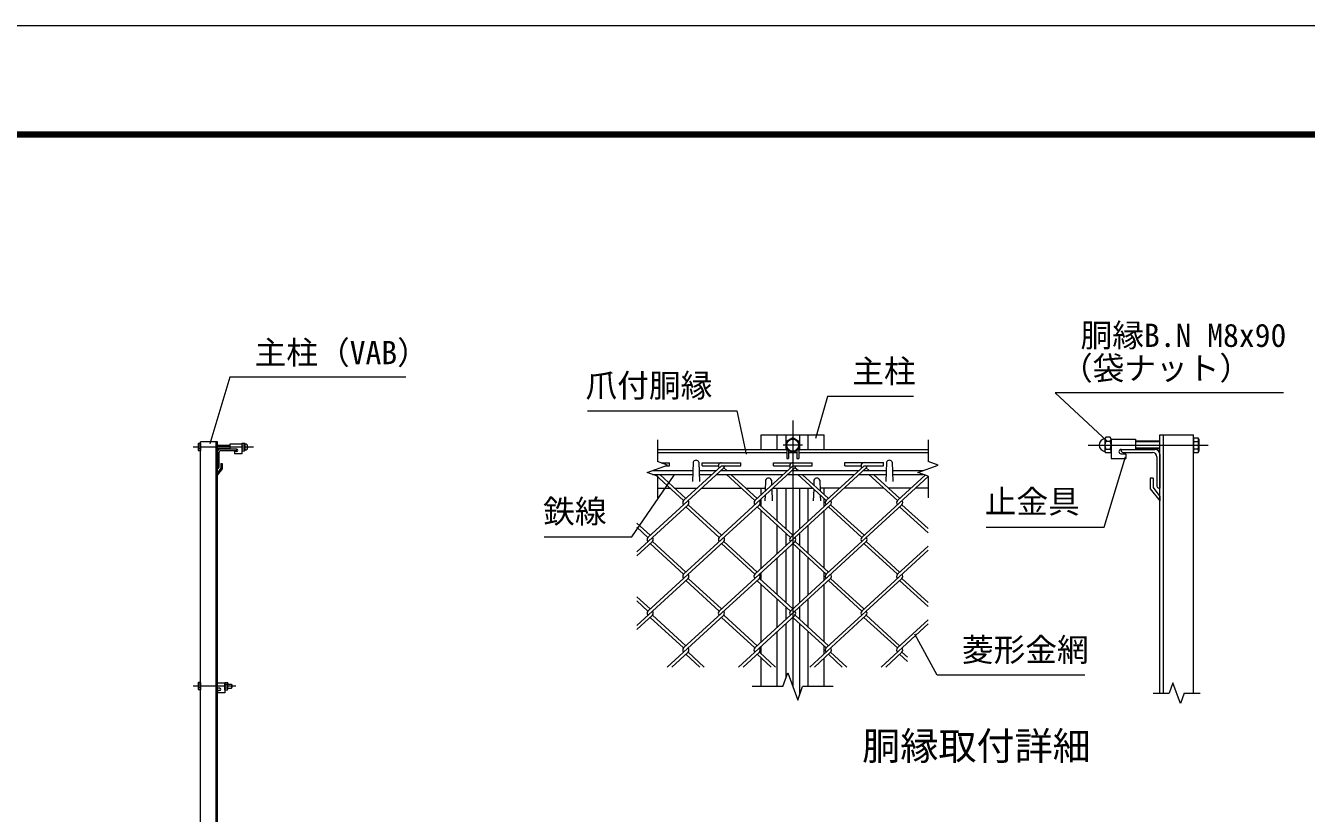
# Model space of a CAD drawing. Units: millimetres, scale not verified. Extents: x -4200 to 4200, y -2970 to 2970.
# Drawn here: x -298 to 2352, y 1341 to 2970 of the extents above; entities that cross this region are included whole.
import ezdxf
from ezdxf.enums import TextEntityAlignment as Align

# ---------------------------------------------------------------- set-up
doc = ezdxf.new("R2010")
doc.units = ezdxf.units.MM
doc.header["$LTSCALE"] = 20
doc.linetypes.add('USER1', pattern=[50.8, 31.75, -6.35, 6.35, -6.35])
for name, color, linetype, lineweight in [('0-0_D-STR1', 1, 'Continuous', 18), ('0-1_D-BMK', 2, 'USER1', 13), ('0-2_D-STR-DIM', 7, 'Continuous', 9), ('0-3_D-STR3', 3, 'Continuous', 13), ('0-9_D-STR2', 7, 'Continuous', 9), ('0-A_D-STR-TXT', 7, 'Continuous', 9), ('0-B_D-TTL', 7, 'Continuous', 9)]:
    doc.layers.add(name, color=color, linetype=linetype, lineweight=lineweight)
doc.layers.add('0-8_D-TTL-TXT', color=7, linetype='Continuous')
doc.styles.add('ＭＳ ゴシック', font='')
doc.styles.get('ＭＳ ゴシック').set_extended_font_data('MS Gothic')

msp = doc.modelspace()

# ---------------------------------------------------------------- linework, layer by layer
at = {"layer": '0-0_D-STR1'}
for p, q in [((1223.93, 2123.43), (1353.93, 2123.43)), ((1223.93, 2093.43), (1223.93, 2123.43)), ((1256.93, 2093.43), (1256.93, 2123.43)), ((1274.93, 2123.43), (1274.93, 2093.43)), ((1302.93, 2123.43), (1302.93, 2093.43)), ((1320.93, 2093.43), (1320.93, 2123.43)), ((1353.93, 2093.43), (1353.93, 2123.43)), ((2048.25, 2123.43), (2118.25, 2123.43)), ((2048.25, 1589.49), (2048.25, 2123.43)), ((2056.25, 1589.49), (2056.25, 2123.43)), ((2118.25, 1589.49), (2118.25, 2123.43)), ((99.03, 2108.92), (64.03, 2108.92)), ((64.03, 338.92), (64.03, 2108.92)), ((96.03, 338.92), (96.03, 2108.92)), ((99.03, 338.92), (99.03, 2108.92)), ((139.03, 2093.92), (104.03, 2093.92)), ((139.03, 2092.92), (139.03, 2093.92)), ((1008.93, 2093.43), (1276.43, 2093.43)), ((1301.43, 2093.43), (1568.93, 2093.43)), ((1968.25, 2093.43), (2038.25, 2093.43)), ((1968.25, 2091.43), (1968.25, 2093.43)), ((99.03, 2088.92), (99.03, 2053.92)), ((102.03, 2086.42), (102.03, 2055.92)), ((137.03, 2090.92), (106.53, 2090.92)), ((1008.93, 2087.43), (1276.43, 2087.43)), ((1082.93, 2067.18), (1081.53, 2026.93)), ((1094.93, 2067.18), (1096.34, 2026.93)), ((1280.43, 2087.43), (1297.43, 2087.43)), ((1301.43, 2087.43), (1568.93, 2087.43)), ((1482.93, 2067.18), (1481.53, 2026.93)), ((1494.93, 2067.18), (1496.34, 2026.93)), ((1972.25, 2087.43), (2033.25, 2087.43)), ((2042.25, 2078.43), (2042.25, 2017.43)), ((2048.25, 2083.43), (2048.25, 2013.43)), ((106.03, 2054.42), (99.03, 2045.37)), ((100.03, 2053.92), (99.03, 2053.92)), ((109.03, 2053.3), (99.03, 2040.8)), ((99.03, 2045.37), (99.03, 2040.8)), ((106.03, 2064.3), (109.03, 2064.3)), ((106.03, 2064.3), (106.03, 2054.42)), ((109.03, 2064.3), (109.03, 2053.3)), ((1232.93, 2030.19), (1232.14, 2007.51)), ((1244.93, 2030.19), (1245.3, 2019.57)), ((1332.93, 2030.19), (1332.57, 2019.76)), ((1344.93, 2030.19), (1345.72, 2007.71)), ((2034.25, 2034.19), (2028.25, 2034.19)), ((2028.25, 2034.19), (2028.25, 2012.19)), ((2034.25, 2034.19), (2034.25, 2014.43)), ((2034.25, 2014.43), (2048.25, 1996.34)), ((1008.93, 2013.43), (1035.12, 2013.43)), ((1044.57, 2013.43), (1091.15, 2013.43)), ((1100.62, 2013.43), (1182.57, 2013.43)), ((1192.02, 2013.43), (1232.35, 2013.43)), ((1223.93, 1999.99), (1223.93, 2013.43)), ((1223.93, 1975.51), (1223.93, 1991.53)), ((1231.84, 1998.77), (1231.43, 1987.19)), ((1245.59, 2011.37), (1246.43, 1987.19)), ((1247.84, 2013.43), (1330, 2013.43)), ((1256.93, 1945.29), (1256.93, 2013.43)), ((1274.93, 2013.43), (1274.93, 1928.8)), ((1302.93, 2013.43), (1302.93, 1928.8)), ((1320.93, 1945.29), (1320.93, 2013.43)), ((1332.28, 2011.35), (1331.43, 1987.19)), ((1386.06, 2013.43), (1345.52, 2013.43)), ((1346.03, 1998.75), (1346.43, 1987.19)), ((1353.93, 2000.19), (1353.93, 2013.43)), ((1353.93, 1975.53), (1353.93, 1991.5)), ((1477.46, 2013.43), (1395.3, 2013.43)), ((1533.52, 2013.43), (1486.93, 2013.43)), ((1568.93, 2013.43), (1542.99, 2013.43)), ((2028.25, 2012.19), (2048.25, 1987.19)), ((2046.25, 2013.43), (2048.25, 2013.43)), ((2048.25, 1996.34), (2048.25, 1987.19)), ((1223.93, 1847.73), (1223.93, 1966.85)), ((1353.93, 1847.73), (1353.93, 1966.85)), ((1256.93, 1877.97), (1256.93, 1936.61)), ((1320.93, 1877.97), (1320.93, 1936.61)), ((1274.93, 1920.12), (1274.93, 1894.46)), ((1302.93, 1920.12), (1302.93, 1894.46)), ((1274.93, 1885.78), (1274.93, 1776.32)), ((1302.93, 1885.78), (1302.93, 1776.32)), ((1256.93, 1792.81), (1256.93, 1869.29)), ((1320.93, 1792.81), (1320.93, 1869.29)), ((1223.93, 1823.05), (1223.93, 1839.05)), ((1353.93, 1823.05), (1353.93, 1839.05)), ((1223.93, 1695.25), (1223.93, 1814.37)), ((1353.93, 1695.25), (1353.93, 1814.37)), ((1256.93, 1725.49), (1256.93, 1784.13)), ((1320.93, 1725.49), (1320.93, 1784.13)), ((1274.93, 1767.64), (1274.93, 1741.98)), ((1302.93, 1767.64), (1302.93, 1741.98)), ((1274.93, 1733.3), (1274.93, 1621.35)), ((1302.93, 1733.3), (1302.93, 1585.52)), ((1256.93, 1603.43), (1256.93, 1716.81)), ((1320.93, 1603.43), (1320.93, 1716.81)), ((1223.93, 1670.57), (1223.93, 1686.57)), ((1353.93, 1670.57), (1353.93, 1686.57)), ((1223.93, 1603.43), (1223.93, 1661.89)), ((1353.93, 1603.43), (1353.93, 1661.89))]:
    msp.add_line(p, q, dxfattribs=at)
for centre, radius, start, end in [((104.03, 2088.92), 5, 90, 180), ((2038.25, 2083.43), 10, 0, 90), ((106.53, 2086.42), 4.5, 90, 180), ((137.03, 2092.92), 2, 270, 0), ((1088.93, 2064.68), 6.5, 22.61986, 157.38014), ((1488.93, 2064.68), 6.5, 22.61986, 157.38014), ((1972.25, 2091.43), 4, 180, 270), ((2033.25, 2078.43), 9, 0, 90), ((100.03, 2055.92), 2, 270, 0), ((1238.93, 2027.69), 6.5, 22.61986, 157.38014), ((1338.93, 2027.69), 6.5, 22.61986, 157.38014), ((2046.25, 2017.43), 4, 180, 270)]:
    msp.add_arc(centre, radius, start, end, dxfattribs=at)
at = {"layer": '0-1_D-BMK'}
for p, q in [((1288.93, 2153.43), (1288.93, 1603.43)), ((173.26, 2098.42), (49.03, 2098.42)), ((1308.93, 2102.43), (1268.93, 2102.43)), ((1899.78, 2102.43), (2148.25, 2102.43)), ((137.03, 1603.92), (49.03, 1603.92))]:
    msp.add_line(p, q, dxfattribs=at)
at = {"layer": '0-2_D-STR-DIM'}
for p, q in [((1008.93, 2113.43), (1008.93, 2068.83)), ((1568.93, 2113.43), (1568.93, 2068.83)), ((1030.08, 2061.13), (1008.93, 2068.83)), ((987.79, 2045.74), (1030.08, 2061.13)), ((1008.93, 2038.04), (987.79, 2045.74)), ((1008.93, 2038.04), (1008.93, 1993.43)), ((1568.93, 2038.04), (1568.93, 1993.43)), ((1268.41, 1603.43), (1278.67, 1631.62)), ((1278.67, 1631.62), (1299.2, 1575.24)), ((1268.41, 1603.43), (1204.93, 1603.43)), ((1299.2, 1575.24), (1309.46, 1603.43)), ((1372.93, 1603.43), (1309.46, 1603.43)), ((2075.55, 1610.63), (2067.85, 1589.49)), ((2090.94, 1568.34), (2075.55, 1610.63)), ((2034.75, 1589.49), (2067.85, 1589.49)), ((2098.64, 1589.49), (2090.94, 1568.34)), ((2098.64, 1589.49), (2131.75, 1589.49))]:
    msp.add_line(p, q, dxfattribs=at)
msp.add_lwpolyline([(1568.93, 2038.04), (1547.79, 2045.74), (1590.08, 2061.13), (1568.93, 2068.83)], dxfattribs=at)
at = {"layer": '0-3_D-STR3'}
for p, q in [((58.73, 2104.72), (59.42, 2105.92)), ((58.73, 2104.72), (58.73, 2092.12)), ((64.03, 2105.92), (59.42, 2105.92)), ((64.03, 2102.17), (59.42, 2102.17)), ((64.03, 2094.66), (59.42, 2094.66)), ((64.03, 2105.92), (64.03, 2090.91)), ((99.03, 2102.42), (124.28, 2102.42)), ((99.03, 2101.67), (124.28, 2101.67)), ((99.03, 2095.17), (124.28, 2095.17)), ((99.03, 2094.42), (124.28, 2094.42)), ((124.28, 2104.42), (124.28, 2093.92)), ((149.28, 2104.42), (124.28, 2104.42)), ((139.03, 2093.92), (124.28, 2093.92)), ((149.28, 2104.65), (149.28, 2092.31)), ((149.28, 2104.65), (149.28, 2092.31)), ((149.28, 2104.42), (149.28, 2084.42)), ((150.28, 2106.52), (154.78, 2106.52)), ((154.78, 2102.47), (150.28, 2102.47)), ((154.78, 2094.37), (150.28, 2094.37)), ((155.78, 2104.65), (155.78, 2092.31)), ((155.78, 2104.65), (155.78, 2092.31)), ((1276.43, 2094.64), (1276.43, 2074.43)), ((1301.43, 2094.64), (1301.43, 2074.43)), ((1934.75, 2114.9), (1934.75, 2090.21)), ((1934.75, 2114.9), (1934.75, 2090.21)), ((1945.75, 2118.63), (1936.75, 2118.63)), ((1936.75, 2110.53), (1945.75, 2110.53)), ((1936.75, 2094.33), (1945.75, 2094.33)), ((1947.75, 2114.9), (1947.75, 2090.21)), ((1947.75, 2114.9), (1947.75, 2090.21)), ((1947.75, 2114.43), (1997.75, 2114.43)), ((1947.75, 2114.43), (1947.75, 2074.43)), ((1968.25, 2093.43), (1997.75, 2093.43)), ((1997.75, 2114.43), (1997.75, 2093.43)), ((2048.25, 2110.43), (1997.75, 2110.43)), ((2048.25, 2108.93), (1997.75, 2108.93)), ((2048.25, 2095.93), (1997.75, 2095.93)), ((2048.25, 2094.43), (1997.75, 2094.43)), ((2118.25, 2117.44), (2127.45, 2117.44)), ((2118.25, 2117.44), (2118.25, 2087.42)), ((2118.25, 2109.94), (2127.45, 2109.94)), ((2118.25, 2094.93), (2127.45, 2094.93)), ((2128.85, 2115.03), (2127.45, 2117.44)), ((2128.85, 2115.03), (2128.85, 2089.83)), ((58.73, 2092.12), (59.42, 2090.91)), ((64.03, 2090.91), (59.42, 2090.91)), ((134.28, 2089.42), (134.28, 2084.42)), ((139.03, 2089.42), (134.28, 2089.42)), ((149.28, 2084.42), (134.28, 2084.42)), ((150.28, 2090.32), (154.78, 2090.32)), ((1276.43, 2074.43), (1280.43, 2074.43)), ((1280.43, 2092.33), (1280.43, 2074.43)), ((1297.43, 2092.33), (1297.43, 2074.43)), ((1297.43, 2074.43), (1301.43, 2074.43)), ((1945.75, 2086.23), (1936.75, 2086.23)), ((1947.75, 2074.43), (1977.75, 2074.43)), ((1968.25, 2084.43), (1977.75, 2084.43)), ((1977.75, 2084.43), (1977.75, 2074.43)), ((2118.25, 2087.42), (2127.45, 2087.42)), ((2128.85, 2089.83), (2127.45, 2087.42)), ((998.61, 2049.68), (1082.32, 2049.68)), ((998.95, 2041.68), (1082.05, 2041.68)), ((1095.55, 2049.68), (1130.7, 2049.68)), ((1095.82, 2041.68), (1121.97, 2041.68)), ((1131.45, 2041.68), (1269.43, 2041.68)), ((1140.18, 2049.68), (1278.16, 2049.68)), ((1278.66, 2041.68), (1416.88, 2041.68)), ((1287.39, 2049.68), (1425.61, 2049.68)), ((1426.12, 2041.68), (1482.05, 2041.68)), ((1434.85, 2049.68), (1482.32, 2049.68)), ((1495.55, 2049.68), (1558.61, 2049.68)), ((1495.82, 2041.68), (1558.95, 2041.68)), ((58.73, 1610.22), (59.42, 1611.42)), ((58.73, 1610.22), (58.73, 1597.62)), ((58.73, 1597.62), (59.42, 1596.41)), ((64.03, 1611.42), (59.42, 1611.42)), ((64.03, 1607.67), (59.42, 1607.67)), ((64.03, 1600.16), (59.42, 1600.16)), ((64.03, 1596.41), (59.42, 1596.41)), ((64.03, 1611.42), (64.03, 1596.41)), ((114.03, 1609.92), (99.03, 1609.92)), ((103.78, 1599.42), (99.03, 1599.42)), ((99.03, 1594.92), (99.03, 1589.92)), ((103.78, 1594.92), (99.03, 1594.92)), ((114.03, 1589.92), (99.03, 1589.92)), ((114.03, 1611.42), (119.8, 1611.42)), ((114.03, 1596.41), (114.03, 1611.42)), ((114.03, 1609.92), (114.03, 1589.92)), ((114.03, 1607.67), (119.8, 1607.67)), ((114.03, 1600.16), (119.8, 1600.16)), ((114.03, 1596.41), (119.8, 1596.41)), ((119.8, 1611.42), (120.53, 1610.17)), ((119.8, 1596.41), (120.53, 1597.67)), ((120.53, 1597.67), (120.53, 1610.17)), ((120.53, 1607.92), (127.83, 1607.92)), ((120.53, 1599.92), (127.83, 1599.92)), ((127.83, 1607.92), (129.03, 1606.72)), ((127.83, 1607.92), (127.83, 1599.92)), ((127.83, 1599.92), (129.03, 1601.12)), ((129.03, 1606.72), (129.03, 1601.12))]:
    msp.add_line(p, q, dxfattribs=at)
msp.add_lwpolyline([(1301.93, 2109.94), (1288.93, 2117.44), (1275.93, 2109.94), (1275.93, 2094.93), (1288.93, 2087.42), (1301.93, 2094.93)], close=True, dxfattribs=at)
msp.add_circle((1288.93, 2102.43), 12.5, dxfattribs=at)
for centre, radius, start, end in [((71.26, 2098.42), 12.42, 162.4121, 197.5879), ((62.17, 2104.05), 3.32, 145.61585, 214.38415), ((62.17, 2092.79), 3.32, 145.61585, 214.38415), ((139.03, 2091.67), 2.25, 270, 90), ((151.82, 2104.49), 2.54, 127.21089, 232.78911), ((157.98, 2098.42), 8.7, 152.26063, 207.73937), ((151.83, 2092.34), 2.55, 127.42505, 232.57495), ((153.24, 2104.49), 2.54, 307.21089, 52.78911), ((147.08, 2098.42), 8.7, 332.26063, 27.73937), ((153.23, 2092.34), 2.55, 307.42505, 52.57495), ((156.15, 2105.36), 0.5, 189.83916, 262.83194), ((155.28, 2098.42), 6.5, 277.16806, 82.83194), ((1935.75, 2102.43), 13, 97.16806, 262.83194), ((1934, 2116.32), 1, 277.16806, 350.16084), ((1939.82, 2114.58), 5.08, 127.21089, 232.78911), ((1939.84, 2090.28), 5.1, 127.42505, 232.57495), ((1952.15, 2102.43), 17.4, 152.26063, 207.73937), ((1930.34, 2102.43), 17.4, 332.26063, 27.73937), ((1942.67, 2114.58), 5.08, 307.21089, 52.78911), ((1942.65, 2090.28), 5.1, 307.42505, 52.57495), ((1968.25, 2088.93), 4.5, 90, 270), ((2121.97, 2113.69), 6.64, 325.61585, 34.38415), ((2121.97, 2091.18), 6.64, 325.61585, 34.38415), ((2103.78, 2102.43), 24.84, 342.4121, 17.5879), ((156.15, 2091.47), 0.5, 97.16806, 163.42019), ((1934, 2088.54), 1, 16.57981, 82.83194), ((71.26, 1603.92), 12.42, 162.4121, 197.5879), ((62.17, 1609.55), 3.32, 145.61585, 214.38415), ((62.17, 1598.29), 3.32, 145.61585, 214.38415), ((103.78, 1597.17), 2.25, 270, 90), ((117.06, 1609.55), 3.32, 325.61586, 34.38414), ((107.96, 1603.92), 12.42, 342.4121, 17.5879), ((117.06, 1598.29), 3.32, 325.61585, 34.38416)]:
    msp.add_arc(centre, radius, start, end, dxfattribs=at)
at = {"layer": '0-9_D-STR2'}
for p, q in [((1146.32, 2055.31), (989.41, 1911.52)), ((1005.01, 2049.68), (1003.19, 2051.34)), ((1063.12, 1987.75), (1004.27, 2041.68)), ((1067.86, 1992.09), (1013.74, 2041.68)), ((1016.56, 2066.05), (1034.13, 2066.05)), ((1026.01, 2059.65), (1034.13, 2059.65)), ((1034.13, 2059.65), (1034.13, 2066.05)), ((1141.59, 2059.65), (1063.12, 1987.75)), ((1101.59, 2059.65), (1101.59, 2066.05)), ((1101.59, 2066.05), (1181.59, 2066.05)), ((1101.59, 2059.65), (1135.16, 2059.65)), ((1293.66, 2055.42), (1136.74, 1911.63)), ((1141.59, 2059.65), (1181.59, 2059.65)), ((1143, 2049.68), (1141.59, 2050.97)), ((1152.47, 2049.68), (1146.32, 2055.31)), ((1210.58, 1987.75), (1151.73, 2041.68)), ((1215.31, 1992.09), (1161.2, 2041.68)), ((1181.59, 2059.65), (1181.59, 2066.05)), ((1289.04, 2059.65), (1210.58, 1987.75)), ((1249.04, 2059.65), (1249.04, 2066.05)), ((1249.04, 2066.05), (1329.04, 2066.05)), ((1249.04, 2059.65), (1282.62, 2059.65)), ((1441.11, 2055.42), (1284.2, 1911.63)), ((1290.45, 2049.68), (1288.92, 2051.08)), ((1289.04, 2059.65), (1329.04, 2059.65)), ((1299.92, 2049.68), (1293.66, 2055.42)), ((1358.03, 1987.75), (1299.18, 2041.68)), ((1362.77, 1992.09), (1308.65, 2041.68)), ((1329.04, 2059.65), (1329.04, 2066.05)), ((1436.61, 2059.75), (1358.03, 1987.75)), ((1396.61, 2059.75), (1396.61, 2066.15)), ((1396.61, 2066.15), (1476.61, 2066.15)), ((1396.61, 2059.75), (1430.18, 2059.75)), ((1437.91, 2049.68), (1436.38, 2051.08)), ((1436.61, 2059.75), (1476.61, 2059.75)), ((1447.38, 2049.68), (1441.11, 2055.42)), ((1505.49, 1987.75), (1446.64, 2041.68)), ((1510.22, 1992.09), (1456.11, 2041.68)), ((1476.61, 2059.75), (1476.61, 2066.15)), ((1562.81, 2040.27), (1505.49, 1987.75)), ((1568.93, 2037.21), (1431.76, 1911.51)), ((1072.49, 1979.19), (966.43, 1882.01)), ((1219.93, 1979.18), (1063.01, 1835.39)), ((1136.74, 1911.63), (1067.75, 1974.85)), ((1141.48, 1915.97), (1072.49, 1979.19)), ((1367.39, 1979.18), (1210.47, 1835.39)), ((1284.2, 1911.63), (1215.21, 1974.85)), ((1288.93, 1915.97), (1219.94, 1979.19)), ((1514.84, 1979.18), (1357.93, 1835.39)), ((1431.76, 1911.51), (1362.65, 1974.84)), ((1436.5, 1915.85), (1367.39, 1979.18)), ((1568.93, 1920.93), (1510.11, 1974.84)), ((1568.93, 1929.61), (1514.84, 1979.18)), ((994.02, 1915.97), (966.43, 1941.25)), ((989.29, 1911.63), (966.43, 1932.57)), ((998.76, 1902.95), (966.43, 1873.33)), ((1146.22, 1902.95), (989.29, 1759.15)), ((1063.01, 1835.39), (994.02, 1898.61)), ((1067.75, 1839.73), (998.76, 1902.95)), ((1293.67, 1902.95), (1136.74, 1759.15)), ((1210.47, 1835.39), (1141.48, 1898.61)), ((1215.21, 1839.73), (1146.22, 1902.95)), ((1441.11, 1902.94), (1284.2, 1759.15)), ((1357.93, 1835.39), (1288.93, 1898.61)), ((1362.66, 1839.73), (1293.67, 1902.95)), ((1568.93, 1884.95), (1431.65, 1759.15)), ((1505.37, 1835.38), (1436.79, 1898.22)), ((1510.11, 1839.72), (1441.11, 1902.94)), ((1568.93, 1893.63), (1505.37, 1835.38)), ((1072.49, 1826.71), (966.43, 1729.53)), ((1219.94, 1826.71), (1063.01, 1682.91)), ((1136.74, 1759.15), (1067.75, 1822.37)), ((1141.48, 1763.49), (1072.49, 1826.71)), ((1367.4, 1826.71), (1210.47, 1682.91)), ((1284.2, 1759.15), (1215.62, 1821.99)), ((1288.93, 1763.49), (1219.94, 1826.71)), ((1514.84, 1826.7), (1357.93, 1682.91)), ((1431.65, 1759.15), (1362.66, 1822.37)), ((1436.39, 1763.49), (1367.4, 1826.71)), ((1568.93, 1768.45), (1510.11, 1822.36)), ((1568.93, 1777.13), (1514.84, 1826.7)), ((994.02, 1763.49), (966.43, 1788.77)), ((989.29, 1759.15), (966.43, 1780.09)), ((998.76, 1750.47), (966.43, 1720.85)), ((1067.75, 1687.25), (998.76, 1750.47)), ((1146.22, 1750.47), (1029.41, 1643.43)), ((1215.21, 1687.25), (1146.21, 1750.47)), ((1293.67, 1750.47), (1176.86, 1643.43)), ((1362.66, 1687.25), (1293.67, 1750.47)), ((1441.13, 1750.47), (1324.32, 1643.43)), ((1510.12, 1687.25), (1441.13, 1750.47)), ((1063.01, 1682.91), (994.02, 1746.13)), ((1210.47, 1682.91), (1141.48, 1746.13)), ((1357.93, 1682.91), (1288.93, 1746.13)), ((1505.38, 1682.91), (1436.39, 1746.13)), ((1568.93, 1732.47), (1471.77, 1643.43)), ((1568.93, 1741.15), (1505.38, 1682.91)), ((1072.49, 1674.23), (1038.88, 1643.43)), ((1096.62, 1643.43), (1067.75, 1669.89)), ((1106.1, 1643.43), (1072.49, 1674.23)), ((1219.94, 1674.23), (1186.34, 1643.43)), ((1244.08, 1643.43), (1215.21, 1669.89)), ((1253.55, 1643.43), (1219.94, 1674.23)), ((1367.4, 1674.23), (1333.79, 1643.43)), ((1391.53, 1643.43), (1362.66, 1669.89)), ((1401.01, 1643.43), (1367.4, 1674.23)), ((1514.85, 1674.23), (1481.25, 1643.43)), ((1526.43, 1654.94), (1510.12, 1669.89)), ((1526.43, 1663.62), (1514.85, 1674.23))]:
    msp.add_line(p, q, dxfattribs=at)
for centre, start, end in [((1141.59, 2059.65), 95, 222.5), ((1141.59, 2059.65), 317.5, 0), ((1289.04, 2059.65), 85, 222.5), ((1289.04, 2059.65), 317.5, 0), ((1436.61, 2059.75), 85, 222.5), ((1436.5, 2059.65), 317.5, 0.89905), ((1067.86, 1983.41), 137.5, 222.5), ((1067.86, 1983.41), 317.5, 42.5), ((1215.31, 1983.41), 137.5, 222.5), ((1215.31, 1983.41), 317.5, 42.5), ((1362.77, 1983.41), 137.5, 222.5), ((1362.77, 1983.41), 317.5, 42.5), ((1510.22, 1983.41), 137.5, 222.5), ((1510.22, 1983.41), 317.5, 42.5), ((994.13, 1907.17), 137.5, 222.5), ((994.13, 1907.17), 317.5, 42.5), ((1141.59, 1907.17), 137.5, 222.5), ((1141.59, 1907.17), 317.5, 42.5), ((1289.04, 1907.17), 137.5, 222.5), ((1289.04, 1907.17), 317.5, 42.5), ((1436.5, 1907.17), 137.5, 222.5), ((1436.5, 1907.17), 317.5, 42.5), ((1067.75, 1831.05), 137.5, 222.5), ((1067.75, 1831.05), 317.5, 42.5), ((1215.21, 1831.05), 137.5, 222.5), ((1215.21, 1831.05), 317.5, 42.5), ((1362.77, 1830.93), 137.5, 222.5), ((1362.77, 1830.93), 317.5, 42.5), ((1510.22, 1830.93), 137.5, 222.5), ((1510.22, 1830.93), 317.5, 42.5), ((994.01, 1754.8), 137.5, 222.5), ((994.01, 1754.8), 317.5, 42.5), ((1141.47, 1754.8), 137.5, 222.5), ((1141.47, 1754.8), 317.5, 42.5), ((1288.92, 1754.8), 137.5, 222.5), ((1288.92, 1754.8), 317.5, 42.5), ((1436.38, 1754.8), 137.5, 222.5), ((1436.38, 1754.8), 317.5, 42.5), ((1067.75, 1678.57), 137.5, 222.5), ((1067.75, 1678.57), 317.5, 42.5), ((1215.21, 1678.57), 137.5, 222.5), ((1215.21, 1678.57), 317.5, 42.5), ((1362.77, 1678.45), 137.5, 222.5), ((1362.77, 1678.45), 317.5, 42.5), ((1510.22, 1678.45), 137.5, 222.5), ((1510.22, 1678.45), 317.5, 42.5)]:
    msp.add_arc(centre, 6.42, start, end, dxfattribs=at)
at = {"layer": '0-A_D-STR-TXT'}
for points in [[(488.7, 2242.8), (124.83, 2242.8), (83.14, 2105.13)], [(1538.52, 2202.94), (1361.2, 2202.94), (1335.74, 2115.81)], [(2304.18, 2210.32), (1831.94, 2210.32), (1939.17, 2110.67)], [(864.43, 2173.3), (1173.47, 2173.3), (1192.97, 2083.72)], [(1689.35, 1932.89), (1933.17, 1932.89), (1977.49, 2078.04)], [(774.96, 1912.55), (955.83, 1912.55), (1043.83, 2040.03)], [(1893.18, 1626.52), (1587.69, 1626.52), (1541.8, 1711.6)]]:
    msp.add_lwpolyline(points, dxfattribs=at)
at = {"layer": '0-B_D-TTL', "color": 2, "lineweight": 18}
msp.add_lwpolyline([(-4200, 2970), (4200, 2970), (4200, -2970), (-4200, -2970)], close=True, dxfattribs=at)
at = {"layer": '0-B_D-TTL'}
for points in [[(-3930, 2750), (3930, 2750), (3930, -2750), (-3930, -2750)], [(-3927.5, 2747.5), (3927.5, 2747.5), (3927.5, -2747.5), (-3927.5, -2747.5)], [(-3925, 2745), (3925, 2745), (3925, -2745), (-3925, -2745)], [(-3922.5, 2742.5), (3922.5, 2742.5), (3922.5, -2742.5), (-3922.5, -2742.5)], [(-3920, 2740), (3920, 2740), (3920, -2740), (-3920, -2740)]]:
    msp.add_lwpolyline(points, close=True, dxfattribs=at)

# ---------------------------------------------------------------- texts
at = {"layer": '0-8_D-TTL-TXT', "style": 'ＭＳ ゴシック'}
msp.add_text('胴縁取付詳細', height=57.77, dxfattribs=at).set_placement((1432.68, 1434.07), align=Align.BOTTOM_LEFT)
at = {"layer": '0-A_D-STR-TXT', "style": 'ＭＳ ゴシック'}
for s, p in [('胴縁B.N M8x90', (1884.39, 2291.05)), ('主柱（VAB）', (175.76, 2255.38)), ('主柱', (1412.13, 2216.67)), ('（袋ナット）', (1843.78, 2223.16)), ('爪付胴縁', (860.37, 2187.28)), ('止金具', (1686.05, 1947.12)), ('鉄線', (772.67, 1926.91)), ('菱形金網', (1638.86, 1640.76))]:
    msp.add_text(s, height=48.09, dxfattribs=at).set_placement(p, align=Align.BOTTOM_LEFT)

doc.saveas('drawing.dxf')
